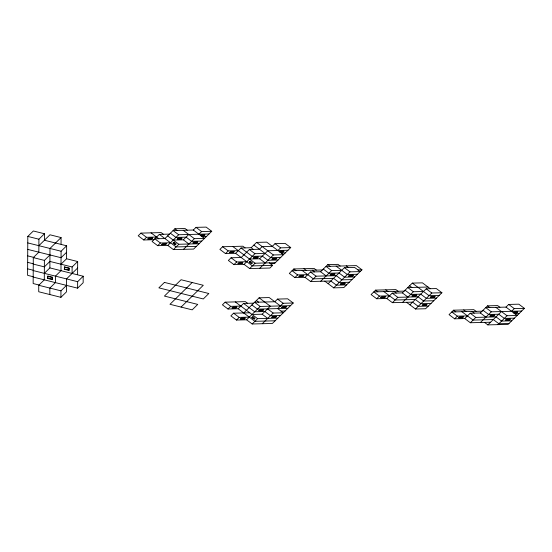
<?xml version="1.0" encoding="UTF-8"?>
<svg xmlns="http://www.w3.org/2000/svg" width="552" height="552" viewBox="0 0 552 552"><rect width="100%" height="100%" fill="white"/><g stroke="black" fill="none" stroke-linecap="round" stroke-linejoin="round"><path stroke-width="0.83" d="M61.017 264.201L66.564 258.757L66.633 245.792L44.422 240.237L44.457 233.758L33.355 230.984L27.807 236.428L27.6 275.324L33.154 276.711M44.457 233.758L38.909 239.202L38.84 252.167L33.292 257.611L33.154 283.542L39.502 285.129M49.942 254.948L44.395 260.392L44.298 279.836L38.743 285.287L38.716 291.767L60.92 297.321L66.468 291.87L66.537 278.905L77.632 268.017M47.638 278.512L47.927 276.076L52.371 277.187L52.357 279.346L47.638 278.512L47.927 276.076M49.818 294.54L49.852 288.061L55.4 282.617L55.435 276.131L60.982 270.687L61.086 251.236L66.633 245.792M44.326 273.357L49.88 267.906L49.977 248.462L61.072 237.567L49.97 234.793L38.875 245.688M52.081 279.623L52.371 277.187M61.044 244.053L61.072 237.567M60.92 297.321L60.955 290.835L66.502 285.391M64.322 269.355L64.612 266.926L69.055 268.037L69.041 270.197L64.322 269.355L64.612 266.926M68.765 270.466L69.055 268.037M72.084 273.461L72.119 266.982L77.666 261.531L66.564 258.757M77.597 274.496L77.666 261.531M33.189 277.063L77.611 288.165L77.646 281.686L83.193 276.235L49.88 267.906M83.193 276.235L83.159 282.721L77.611 288.165M66.599 252.278L61.051 257.722L27.738 249.394M163.392 234.276L161.149 232.592L140.919 233.117L138.2 235.787L143.782 239.968L153.904 239.713M143.782 239.968L146.501 237.305L156.616 237.043M147.964 238.781L151.496 238.692L152.173 238.022M151.772 238.899L152.676 238.009L148.633 238.112L147.722 239.002L151.772 238.899L151.496 238.692M169.457 234.11L159.335 234.372L152.09 241.486L157.679 245.674L167.794 245.412L173.383 249.601L193.614 249.083L211.733 231.295L206.151 227.107L196.029 227.369L193.31 230.032L173.08 230.557L178.669 234.745L209.015 233.958M157.679 245.674L160.397 243.004L170.513 242.749M187.245 230.191L185.01 228.514L174.887 228.776L164.924 238.561L154.808 238.823L160.397 243.004M161.853 244.488L165.386 244.391L166.062 243.729M165.662 244.605L166.573 243.715L162.523 243.818L161.619 244.708L165.662 244.605L165.386 244.391M167.794 245.412L178.669 234.745M173.093 243.115L173.997 242.224L176.233 243.901L175.329 244.784L173.093 243.115L175.557 244.564M173.597 243.101L174.28 242.431M177.406 238.885L180.939 238.795L181.615 238.133M181.215 239.009L182.125 238.119L178.075 238.222L177.171 239.113L181.215 239.009L180.939 238.795M173.383 249.601L178.813 244.267L199.051 243.742M173.231 240.079L183.347 239.816L188.784 234.483M183.499 249.338L194.373 238.671L204.488 238.409L193.31 230.032M198.899 234.22L201.618 231.55L211.733 231.295M200.576 235.476L201.031 235.035L205.075 234.931L204.171 235.814L201.142 235.897M193.11 242.811L196.643 242.721L197.319 242.059M200.866 235.683L203.888 235.607L204.571 234.938M196.919 242.935L197.83 242.045L193.78 242.149L192.876 243.039L196.919 242.935L196.643 242.721M245.095 247.889L242.859 246.213L222.622 246.737L219.903 249.4L225.492 253.589L235.607 253.327L252.374 265.892L272.605 265.367L269.887 268.037L249.656 268.555L244.067 264.373L233.951 264.629L228.362 260.447L231.081 257.777L241.196 257.515L249.352 249.511L259.468 249.249L262.186 246.585L272.302 246.323L275.02 243.653L285.136 243.391L290.725 247.579L274.42 263.587L270.377 263.69M192.172 282.514L169.981 304.297L192.193 309.851L197.74 304.407L164.427 296.079L181.07 279.74L203.281 285.287L181.09 307.078M225.492 253.589L228.211 250.918L238.326 250.663M229.673 252.402L233.199 252.305L233.882 251.643M233.482 252.519L234.386 251.629L230.343 251.733L229.432 252.623L233.482 252.519L233.199 252.305M235.607 253.327L241.045 247.993L251.16 247.731L253.402 249.407M233.951 264.629L236.67 261.965L246.785 261.703M251.16 247.731L256.597 242.397L266.713 242.135L283.48 254.693L273.357 254.955L256.597 242.397M238.126 263.442L241.659 263.352L242.335 262.683M241.935 263.559L242.845 262.669L238.795 262.773L237.891 263.663L241.935 263.559L241.659 263.352M244.067 264.373L254.941 253.699L265.057 253.437M249.366 262.069L250.27 261.179L252.505 262.855L251.602 263.746L249.366 262.069L251.829 263.518M249.87 262.055L250.553 261.386M253.678 257.846L257.211 257.756L257.887 257.087M257.487 257.963L258.398 257.073L254.348 257.177L253.444 258.067L257.487 257.963L257.211 257.756M249.656 268.555L255.086 263.221L275.324 262.697M249.504 259.033L259.619 258.771L267.775 250.767L288.006 250.249M247.606 303.317L245.371 301.64L225.14 302.165L222.422 304.828L228.004 309.017L238.126 308.754L254.886 321.319L275.117 320.795M259.771 268.3L273.357 254.955M277.891 250.511L280.609 247.841L290.725 247.579M279.567 251.767L280.023 251.319L284.066 251.215L283.162 252.105L280.133 252.181M272.101 259.102L275.634 259.012L276.31 258.343M279.843 251.974L282.879 251.898L283.562 251.229M275.91 259.219L276.821 258.329L272.771 258.433L271.867 259.323L275.91 259.219L275.634 259.012M228.004 309.017L230.722 306.346L240.844 306.091M232.185 307.83L235.718 307.733L236.394 307.071M235.994 307.947L236.898 307.057L232.854 307.16L231.95 308.05L235.994 307.947L235.718 307.733M249.787 312.784L233.593 313.205L230.874 315.875L236.463 320.056L246.578 319.801L252.167 323.983L272.398 323.465L293.236 303.007L287.654 298.818L277.532 299.08L274.813 301.751L254.582 302.268L260.171 306.457L290.518 305.677M238.126 308.754L243.556 303.421L253.678 303.158M236.463 320.056L239.182 317.393L249.297 317.131M243.708 312.943L259.116 297.825L269.231 297.562L280.402 305.939M316.324 270.114L314.081 268.438L293.85 268.962L289.317 273.406L294.906 277.594L305.021 277.332L310.61 281.52L330.848 280.996L336.43 285.184L346.552 284.922M240.644 318.87L244.17 318.78L244.853 318.111M244.453 318.987L245.357 318.097L241.307 318.2L240.403 319.09L244.453 318.987L244.17 318.78M246.578 319.801L260.171 306.457M251.878 317.497L252.788 316.606L255.017 318.283L254.113 319.173L251.878 317.497L254.341 318.946M252.388 317.483L253.064 316.813M294.906 277.594L297.625 274.924L307.74 274.661M258.916 310.603L262.442 310.514L263.125 309.844M262.724 310.721L263.628 309.831L259.578 309.934L258.674 310.824L262.724 310.721L262.442 310.514M252.167 323.983L257.605 318.649L277.835 318.124M252.016 314.461L262.131 314.198L270.287 306.194L259.116 297.825M299.087 276.4L302.613 276.31L303.296 275.648M302.896 276.524L303.8 275.634L299.757 275.738L298.846 276.628L302.896 276.524L302.613 276.31M305.021 277.332L310.459 271.998L320.574 271.736L326.163 275.924M262.283 323.72L273.157 313.053L283.273 312.791L277.684 308.602L283.121 303.269L293.236 303.007M310.61 281.52L316.048 276.179L336.278 275.662L341.867 279.85L351.983 279.588M320.574 271.736L327.826 264.622L337.941 264.36L340.177 266.036M271.901 317.2L275.427 317.103L276.11 316.441M281.865 307.416L285.391 307.326L286.074 306.657M275.71 317.317L276.614 316.427L272.564 316.531L271.66 317.421L275.71 317.317L275.427 317.103M285.674 307.533L286.578 306.643L282.534 306.746L281.623 307.637L285.674 307.533L285.391 307.326M320.726 281.258L331.6 270.583L341.716 270.328M330.344 274.73L333.87 274.641L334.553 273.971M334.153 274.848L335.057 273.964L331.014 274.068L330.103 274.958L334.153 274.848L333.87 274.641M328.13 283.666L344.434 267.658L354.55 267.396L360.139 271.584L350.023 271.846L344.434 267.658M324.776 281.154L333.712 287.854L350.023 271.846M340.612 283.997L344.144 283.9L344.821 283.238M348.767 275.993L352.293 275.897L352.976 275.234M344.42 284.114L345.324 283.224L341.281 283.328L340.377 284.218L344.42 284.114L344.144 283.9M352.576 276.11L353.48 275.22L349.437 275.324L348.526 276.214L352.576 276.11L352.293 275.897M331.6 270.583L326.011 266.402L356.364 265.615L361.953 269.804L343.834 287.592L333.712 287.854M398.096 291.27L395.86 289.593L375.622 290.117L371.096 294.561L376.678 298.749L386.8 298.487L392.382 302.675L412.62 302.158L418.209 306.339L428.324 306.084M376.678 298.749L379.397 296.079L389.519 295.824M380.859 297.562L384.392 297.466L385.068 296.803M384.668 297.68L385.572 296.79L381.529 296.893L380.625 297.783L384.668 297.68L384.392 297.466M386.8 298.487L392.231 293.153L402.353 292.891L407.935 297.079M392.382 302.675L397.819 297.342L418.057 296.817L423.639 301.006L433.762 300.743M402.353 292.891L412.316 283.107L422.432 282.852L430.256 288.71M402.505 302.413L413.372 291.746L423.487 291.484M412.116 295.886L415.649 295.796L416.325 295.134M415.925 296.01L416.829 295.12L412.786 295.223L411.882 296.113L415.925 296.01L415.649 295.796M409.901 304.821L426.206 288.813L436.328 288.551L441.911 292.739L425.606 308.747L415.49 309.01L406.548 302.317M415.49 309.01L431.795 293.002L441.911 292.739M422.383 305.152L425.916 305.063L426.592 304.393M430.539 297.148L434.065 297.059L434.748 296.389M426.192 305.27L427.103 304.38L423.053 304.483L422.149 305.373L426.192 305.27L425.916 305.063M434.348 297.266L435.252 296.376L431.209 296.479L430.298 297.369L434.348 297.266L434.065 297.059M476.052 311.342L473.816 309.665L453.578 310.19L449.052 314.633L454.634 318.821L464.756 318.559L470.338 322.748L490.576 322.223M454.634 318.821L457.353 316.151L467.475 315.889M458.815 317.628L462.348 317.538L463.024 316.876M462.624 317.752L463.528 316.862L459.485 316.965L458.581 317.855L462.624 317.752L462.348 317.538M464.756 318.559L470.194 313.225L480.309 312.963L485.898 317.152M470.338 322.748L475.776 317.407L496.013 316.889L501.596 321.078L511.718 320.815M480.309 312.963L487.554 305.849L497.669 305.587L499.905 307.264M480.461 322.485L491.328 311.811L521.681 311.031M490.072 315.958L493.605 315.868L494.281 315.199M493.881 316.075L494.792 315.192L490.742 315.295L489.838 316.186L493.881 316.075L493.605 315.868M484.504 322.382L487.858 324.893L501.451 311.556M491.328 311.811L485.746 307.63L505.977 307.105L508.696 304.435L518.811 304.18L524.4 308.361L508.095 324.376L487.858 324.893M497.973 324.631L507.033 315.737L517.155 315.482L505.977 307.105M511.566 311.293L514.285 308.623L524.4 308.361M513.243 312.549L513.691 312.101L517.741 311.997L516.838 312.887L513.808 312.97M505.777 319.884L509.31 319.794L509.986 319.125M513.532 312.756L516.555 312.68L517.238 312.011M509.586 320.001L510.49 319.118L506.446 319.222L505.542 320.112L509.586 320.001L509.31 319.794M202.253 236.732L206.296 236.629M201.77 241.079L191.654 241.334L186.065 237.153L175.95 237.408L170.361 233.227M196.333 246.413L176.102 246.93L159.335 234.372M281.244 253.023L285.287 252.919M280.761 257.363L270.646 257.625L253.879 245.067M278.042 260.033L267.927 260.289L262.338 256.107L252.223 256.363L241.045 247.993M322.389 269.956L292.036 270.735L297.625 274.924M357.91 269.907L361.953 269.804M357.42 274.254L347.305 274.51L336.133 266.14M354.701 276.918L344.586 277.18L338.997 272.992L328.882 273.254L323.293 269.065M349.264 282.258L339.149 282.514L333.567 278.332L313.329 278.85L302.158 270.48M428.021 287.033L407.783 287.558L413.372 291.746M404.161 291.111L373.814 291.898L379.397 296.079M439.192 295.41L429.077 295.672L412.316 283.107M436.48 298.08L426.358 298.335L420.776 294.154L410.653 294.409L405.071 290.228M431.043 303.414L420.921 303.676L415.339 299.488L395.101 300.005L383.93 291.635M287.806 308.347L257.453 309.127L251.864 304.939M281.044 311.114L285.087 311.011M280.554 315.461L270.439 315.716L264.85 311.535L254.734 311.79L243.556 303.421M482.117 311.183L451.771 311.963L457.353 316.151M514.919 313.805L518.963 313.702M514.436 318.145L504.314 318.407L498.732 314.219L488.61 314.481L483.028 310.293M508.999 323.486L498.884 323.741L493.295 319.56L473.057 320.077L461.886 311.707M27.807 236.428L38.909 239.202M27.772 242.908L61.086 251.236M27.703 255.873L34.045 257.46M72.119 266.982L49.908 261.427L44.36 266.871L33.258 264.097M33.292 257.611L44.395 260.392M64.336 267.196L68.779 268.306M64.605 269.086L69.041 270.197M27.669 262.359L33.223 263.746M27.634 268.838L33.189 270.225M33.223 270.577L77.646 281.686M47.651 276.352L52.088 277.463M47.914 278.236L52.357 279.346M38.743 285.287L60.955 290.835M508.696 304.435L514.285 308.623M495.862 307.367L507.033 315.737M487.554 305.849L489.796 307.526M472.001 311.445L474.244 313.122M470.194 313.225L475.776 317.407M463.701 309.927L465.929 311.604M426.206 288.813L431.795 293.002M453.578 310.19L455.814 311.859M409.598 285.777L411.833 287.454M394.059 291.38L396.281 293.05M392.231 293.153L397.819 297.342M385.738 289.855L387.973 291.532M346.249 265.878L348.484 267.554M375.622 290.117L377.858 291.794M327.826 264.622L330.061 266.299M312.273 270.218L314.509 271.894M275.02 243.653L280.609 247.841M310.459 271.998L316.048 276.179M303.966 268.7L306.201 270.377M293.85 268.962L296.086 270.632M269.259 262.855L272.605 265.367M249.352 249.511L254.941 253.699M259.619 258.771L265.208 262.959M232.744 246.475L255.086 263.221M222.622 246.737L228.211 250.918M196.029 227.369L201.618 231.55M231.081 257.777L236.67 261.965M277.532 299.08L283.121 303.269M183.195 230.294L194.373 238.671M174.887 228.776L177.13 230.453M183.347 239.816L188.936 244.005M256.397 300.495L258.626 302.165M267.568 308.865L273.157 313.053M167.642 235.89L178.813 244.267M262.131 314.198L267.72 318.387M151.034 232.854L158.852 238.719M235.255 301.903L257.605 318.649M140.919 233.117L146.501 237.305M225.14 302.165L230.722 306.346M233.593 313.205L239.182 317.393M164.42 282.41L158.872 287.854L203.288 298.956L208.835 293.512L164.42 282.41"/></g></svg>
